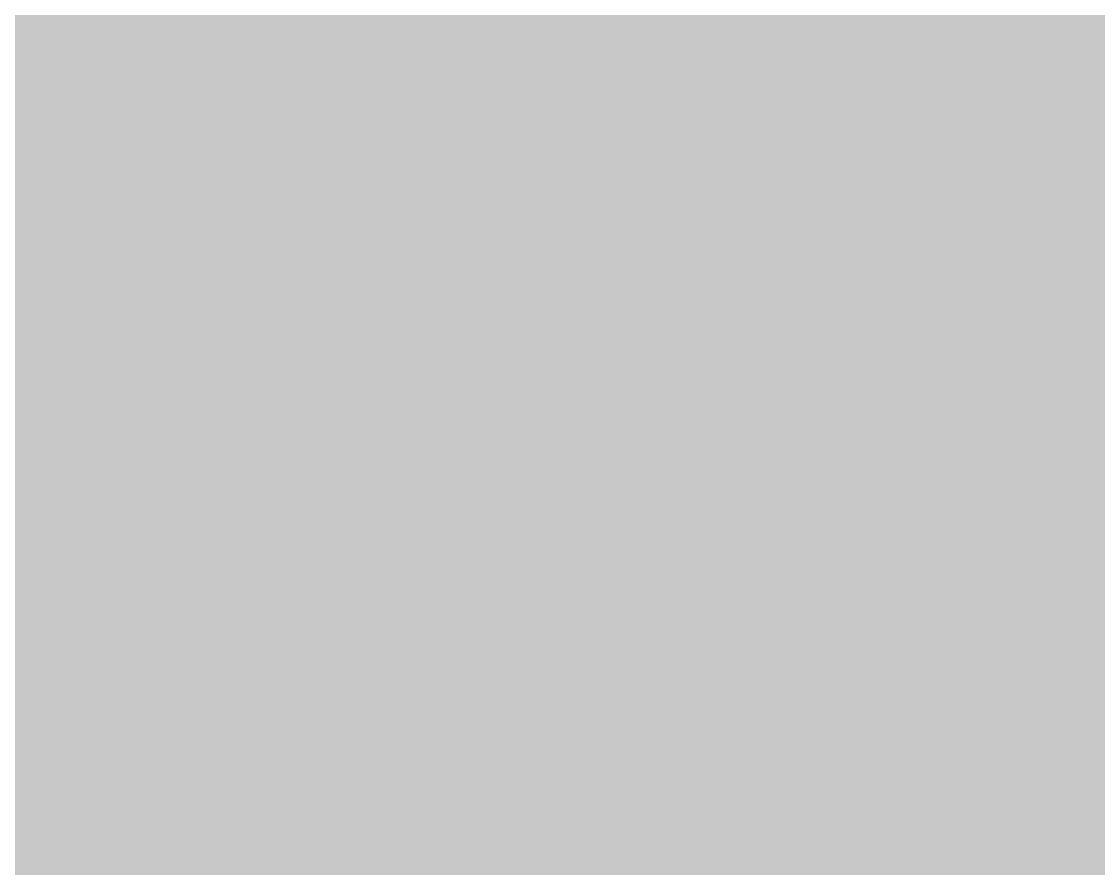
# Model space of a CAD drawing. Header units: inches. Extents: x 1808 to 3386, y -164 to 1857.
# Drawn here: x 2367.998 to 2371.733, y 1360.103 to 1363.04 of the extents above; entities that cross this region are included whole.
import ezdxf

# ---------------------------------------------------------------- set-up
doc = ezdxf.new("R2010")
doc.units = ezdxf.units.IN
doc.header["$MEASUREMENT"] = 0
doc.layers.add('A-GENM', color=13, linetype='Continuous', lineweight=18)

# ---------------------------------------------------------------- blocks, each defined once
blk = doc.blocks.new('Generic Models 1 - Generic Models 1-7194762-Level MEZ RCP')
at = {"layer": 'A-GENM', "lineweight": 9}
h = blk.add_hatch(color=7, dxfattribs=at)
h.paths.add_polyline_path([(2200.3793, 1049.6588), (2200.3793, 1062.9275), (2173.0043, 1062.9275), (2173.0043, 1049.6588), (2191.8793, 1049.6588)], flags=0)
h.paths.add_polyline_path([(2191.8793, 1262.5775), (2200.3793, 1262.5775), (2200.3793, 1270.5338), (2176.6293, 1270.5338), (2176.6293, 1262.5775), (2186.8793, 1262.5775)], flags=0)
h.paths.add_polyline_path([(2367.1293, 1346.7275), (2374.6293, 1346.7275), (2374.6293, 1365.9775), (2367.1293, 1365.9775)], flags=0)
h.paths.add_polyline_path([(1951.6293, 1443.7025), (1951.6293, 1459.5366), (1921.6293, 1459.5366), (1921.6293, 1443.7025), (1951.1092, 1443.7025)], flags=0)
h.paths.add_polyline_path([(2205.6293, 1445.2275), (2205.6293, 1459.7275), (2184.6293, 1459.7275), (2184.6293, 1445.2275), (2186.5709, 1445.2275)], flags=0)
h.paths.add_polyline_path([(2368.0876, 1446.2213), (2374.6293, 1446.2213), (2374.6293, 1459.7275), (2367.6293, 1459.7275), (2367.6293, 1446.2213)], flags=0)
h.paths.add_polyline_path([(1823.7259, 1610.8525), (1844.8793, 1610.8525), (1844.8793, 1660.6025), (1829.8793, 1660.6025), (1829.8793, 1665.6025), (1819.6293, 1665.6025), (1819.6293, 1610.8525)], flags=0)
h.paths.add_polyline_path([(2365.1293, 1630.3145), (2374.6293, 1630.3145), (2374.6293, 1681.1025), (2365.1293, 1681.1025), (2365.1293, 1634.2353)], flags=0)
h.paths.add_polyline_path([(2009.3793, 1642.7548), (2009.3793, 1665.6025), (1990.8793, 1665.6025), (1990.8793, 1642.7548), (2004.8793, 1642.7548)], flags=0)
h.paths.add_polyline_path([(2217.8793, 1646.4775), (2224.3793, 1646.4775), (2224.3793, 1665.6025), (2205.8793, 1665.6025), (2205.8793, 1646.4775), (2212.8793, 1646.4775)], flags=0)
h.paths.add_polyline_path([(2009.3793, 1819.6229), (2009.8793, 1819.6229), (2009.8793, 1844.8525), (1990.8264, 1844.8525), (1990.8264, 1844.2025), (1990.8793, 1844.2025), (1990.8793, 1819.6229), (2004.8793, 1819.6229)], flags=0)
h.paths.add_polyline_path([(1828.1293, 1833.6025), (1828.1293, 1844.8525), (1819.6293, 1844.8525), (1819.6293, 1833.6025), (1827.1881, 1833.6025)], flags=0)
h.paths.add_polyline_path([(2217.8793, 1833.6025), (2232.7543, 1833.6025), (2232.7543, 1844.8525), (2205.8793, 1844.8525), (2205.8793, 1833.6025), (2212.8793, 1833.6025)], flags=0)
h.paths.add_polyline_path([(2366.0043, 1836.2275), (2374.6293, 1836.2275), (2374.6293, 1844.8525), (2356.6293, 1844.8525), (2356.6293, 1836.2275)], flags=0)
h.paths.add_polyline_path([(1913.8958, 1836.6025), (1913.8958, 1844.8525), (1899.9274, 1844.8525), (1899.9274, 1836.6025)], flags=0)
h.paths.add_polyline_path([(2094.6035, 1836.6025), (2114.5719, 1836.6025), (2114.5719, 1844.8525), (2094.6035, 1844.8525), (2094.6035, 1837.496)], flags=0)

msp = doc.modelspace()

# ---------------------------------------------------------------- block references
at = {"layer": 'A-GENM', "lineweight": 9}
msp.add_blockref('Generic Models 1 - Generic Models 1-7194762-Level MEZ RCP', (0, 0), dxfattribs=at)

doc.saveas('drawing.dxf')
